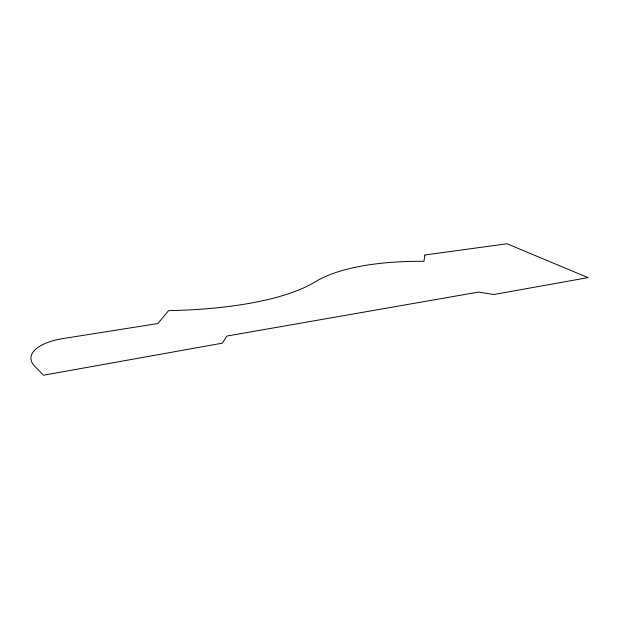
<?xml version="1.0" encoding="UTF-8"?>
<svg xmlns="http://www.w3.org/2000/svg" width="619" height="619" viewBox="0 0 619 619"><rect width="100%" height="100%" fill="white"/><g stroke="black" fill="none" stroke-linecap="round" stroke-linejoin="round"><path stroke-width="0.93" d="M424.92 254.982L423.961 261.311A222.159 78.938 11.1 0 0 314.359 282.365A215.404 65.212 3.3 0 1 168.569 310.645L157.868 323.551L63.339 338.5A53.304 21.766 0.8 0 0 34.625 366.162L43.523 375.222L222.391 343.158L226.833 336.071L478.41 292.106L493.908 294.497L588.05 277.622L507.046 243.778L424.92 254.982"/></g></svg>
